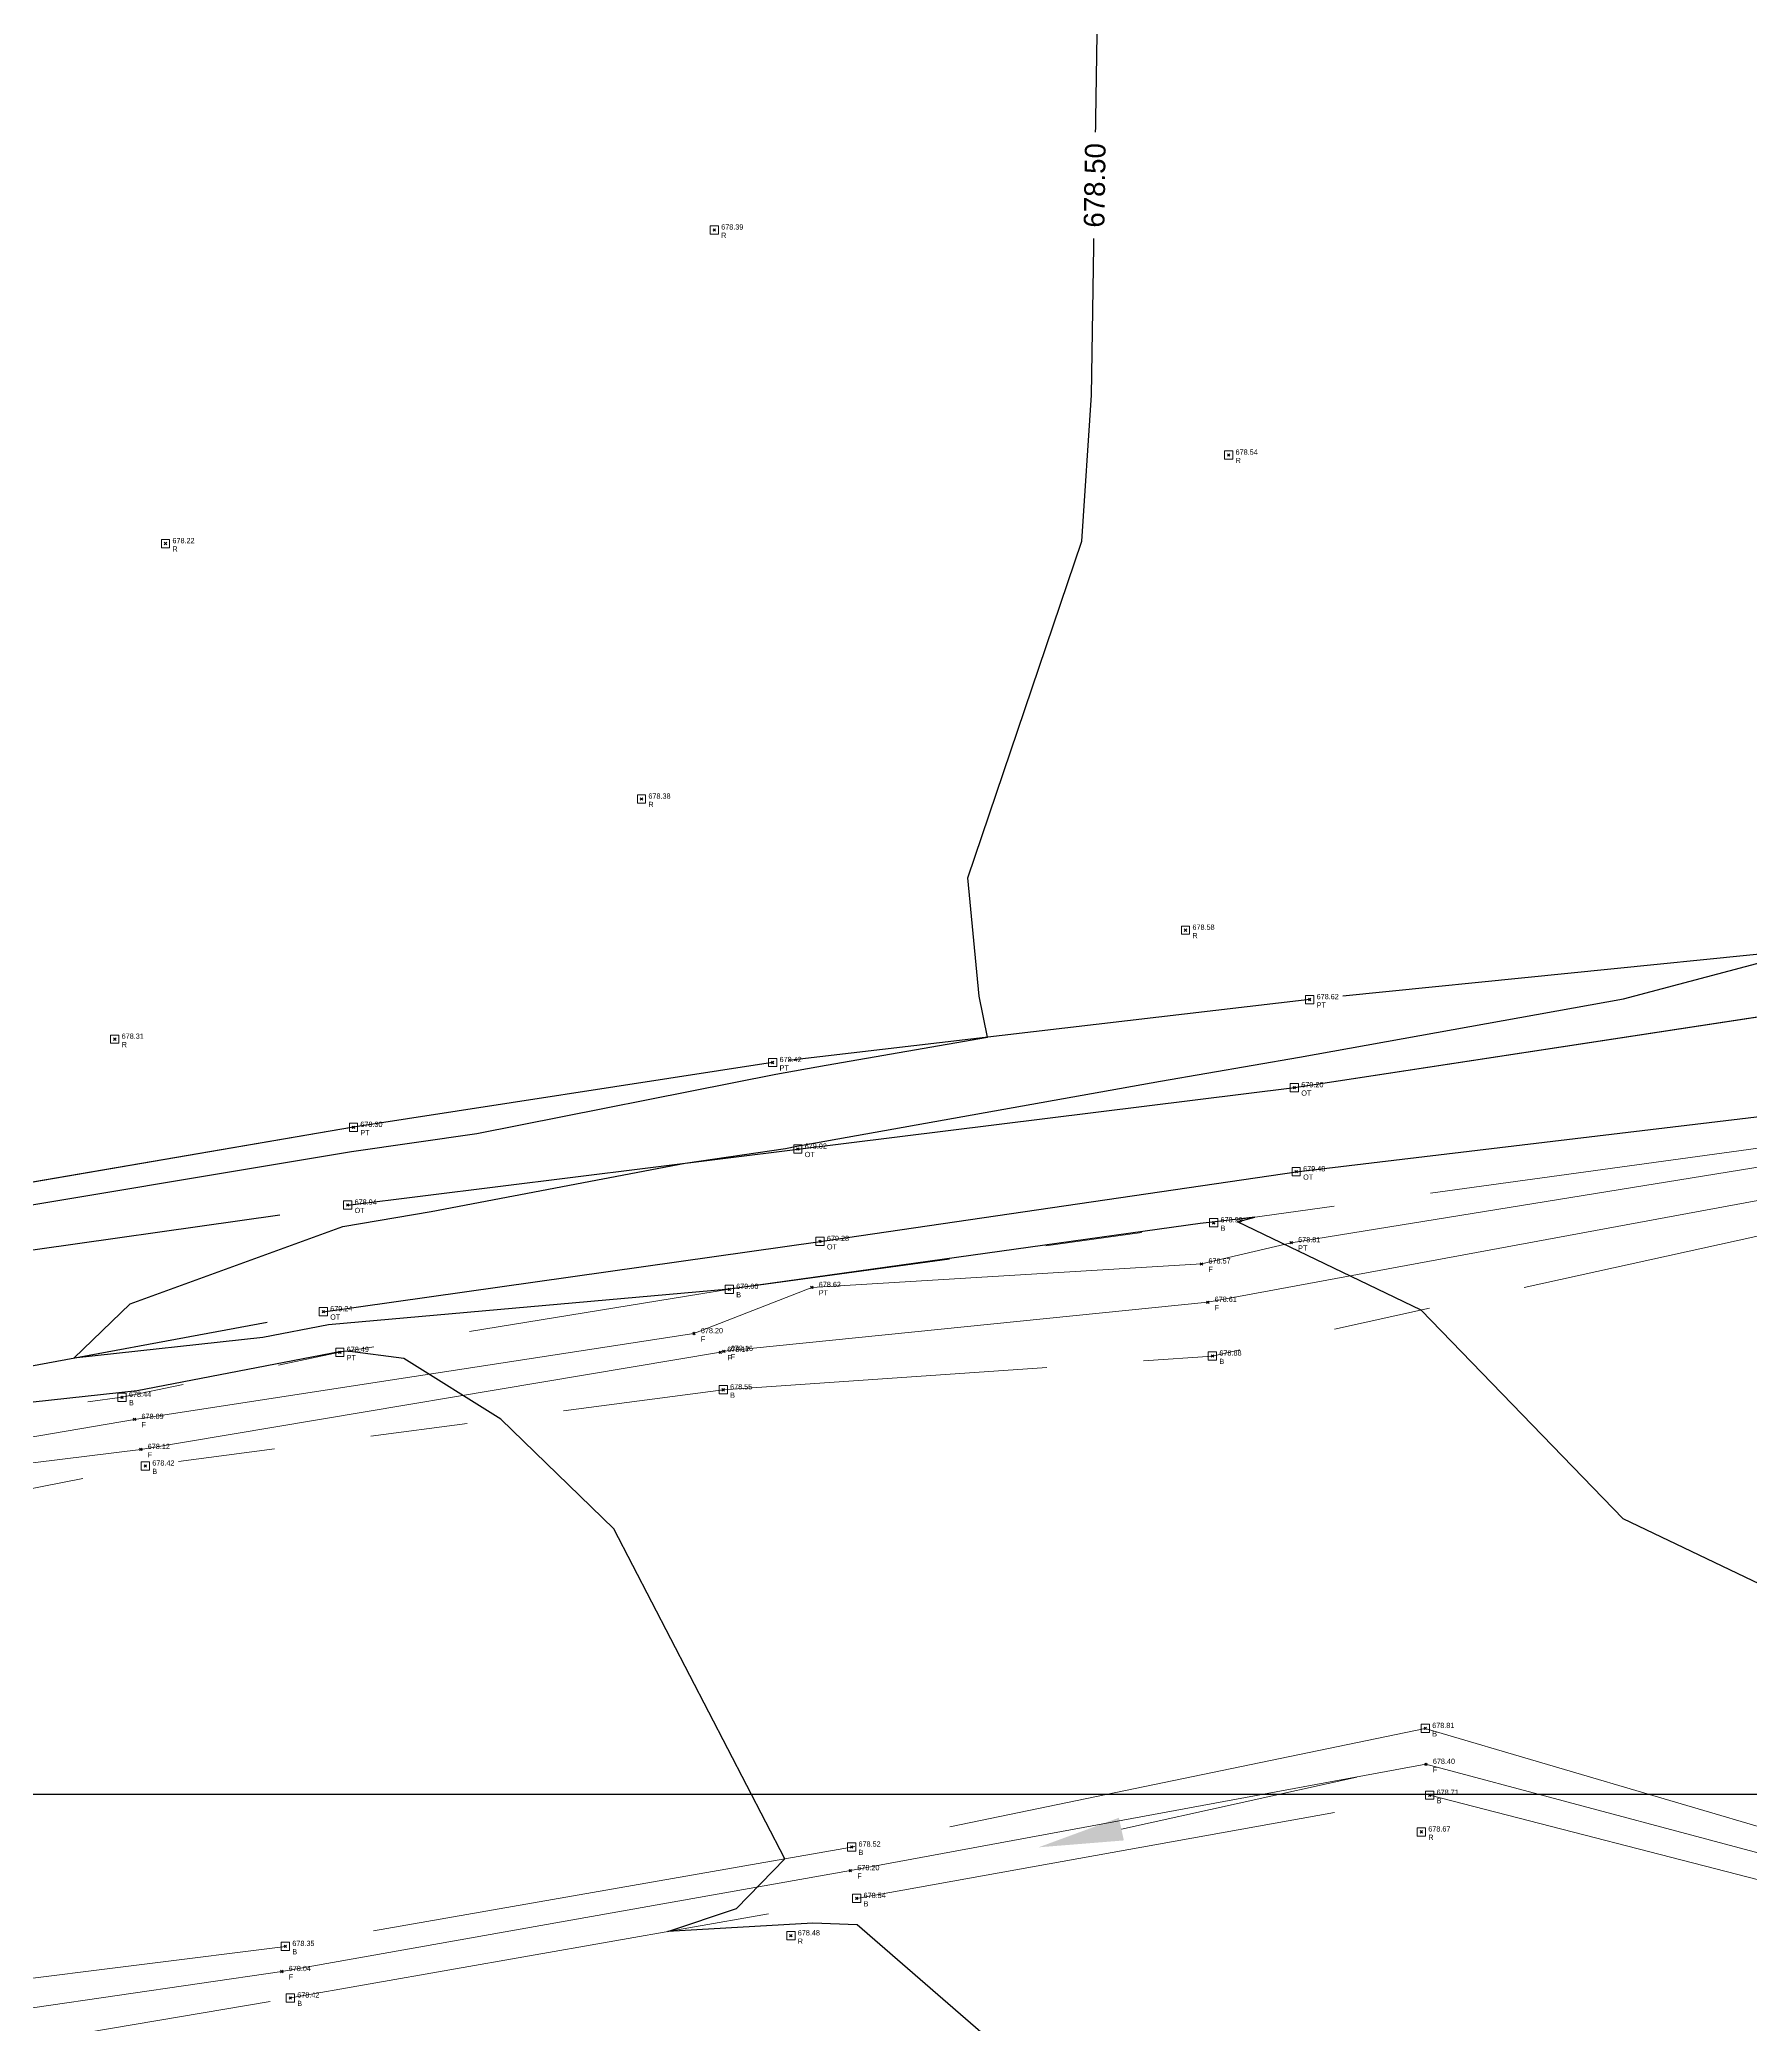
# Model space of a CAD drawing. Extents: x 350769 to 354978, y 6304672 to 6307963.
# Drawn here: x 352504.78 to 352546.18, y 6305594.43 to 6305642.46 of the extents above; entities that cross this region are included whole.
import ezdxf

# ---------------------------------------------------------------- set-up
doc = ezdxf.new("R2010")
doc.units = 0
doc.header["$PDMODE"] = 35
doc.header["$PDSIZE"] = 0.03
for name, pattern in [('4.0 - LO RECABARREN - DESNIVEL NUEVO$0$HIDDEN', [0.375, 0.25, -0.125]), ('CONTINUOS', [0]), ('DASHED', [19.05, 12.7, -6.35]), ('PHANTOM', [23.5, 11.75, -2.35, 2.35, -2.35, 2.35, -2.35])]:
    doc.linetypes.add(name, pattern=pattern)
doc.layers.get('0').update_dxf_attribs({"linetype": 'CONTINUOUS'})
doc.layers.get('Defpoints').update_dxf_attribs({"linetype": 'CONTINUOUS'})
for name, color, linetype in [('02_Geo ext_Acotamiento', 7, 'CONTINUOUS'), ('1-CANAL', 150, 'PHANTOM'), ('1-coordenadas', 8, 'CONTINUOUS'), ('3-CANAL_FDO', 4, 'CONTINUOUS'), ('3-TALUD', 252, 'DASHED'), ('C-TINN', 5, 'CONTINUOUS'), ('C-TOPO-MINR', 8, 'CONTINUOUS'), ('V-NODE DIC 2005', 4, 'CONTINUOUS'), ('V-NODE-TEXT DIC 2005', 2, 'CONTINUOUS')]:
    doc.layers.add(name, color=color, linetype=linetype)
doc.layers.add('0_ASD_TOPOGRAFIA_ELEMENTOS', color=9, linetype='CONTINUOS', lineweight=5, true_color=0xbdbdbd)
doc.styles.add('ROMANS', font='romans.shx', dxfattribs={"width": 0.65})
doc.dimstyles.new('Principal', dxfattribs={"dimscale": 0, "dimtxt": 2, "dimasz": 2, "dimexe": 1, "dimexo": 1, "dimtad": 1, "dimrnd": 0.05, "dimzin": 1, "dimtxsty": 'ROMANS', "dimcen": 2.5, "dimclrt": 2, "dimaunit": 2, "dimadec": 0, "dimazin": 0, "dimtfac": 1, "dimtmove": 0, "dimatfit": 3, "dimfxl": 1, "dimfxlon": 1, "dimarcsym": 0})

# ---------------------------------------------------------------- blocks, each defined once
blk = doc.blocks.new('COORDENADAS')
at = {"layer": '1-coordenadas'}
blk.add_line((20, -600.625), (1420, -600.625), dxfattribs=at)
blk = doc.blocks.new('*D1236')
at = {"layer": '02_Geo ext_Acotamiento', "color": 0, "lineweight": -2, "transparency": 16777216}
blk.add_line((352474.045, 6305972.496), (352473.119, 6305978.179), dxfattribs=at)
at = {"layer": '02_Geo ext_Acotamiento', "color": 0, "transparency": 16777216}
blk.add_solid([(352473.283, 6305978.206), (352472.954, 6305978.153), (352472.958, 6305979.166)], dxfattribs=at)
at = {"layer": 'Defpoints', "color": 0, "transparency": 16777216}
for p in [(352472.958, 6305979.166), (352596.042, 6305224.025)]:
    blk.add_point(p, dxfattribs=at)
at = {"layer": '02_Geo ext_Acotamiento', "color": 2, "transparency": 16777216, "insert": (352474.582, 6305974.845), "char_height": 1, "attachment_point": 5, "rotation": 279.2575, "style": 'ROMANS'}
blk.add_mtext('R765,10', dxfattribs=at)
blk = doc.blocks.new('*U1327')
at = {"color": 0, "linetype": 'ByBlock', "lineweight": -2, "transparency": 16777216}
blk.add_point((0, 0), dxfattribs=at)
blk = doc.blocks.new('*U4324', base_point=(352510.901, 6305594.992))
at = {"layer": 'V-NODE-TEXT DIC 2005', "linetype": 'ByBlock', "char_height": 0.127}
for s, insert, attachment_point in [('678.42', (352511.068, 6305595.063), 4), ('B', (352511.068, 6305594.924), 1)]:
    blk.add_mtext(s, dxfattribs=dict(at, insert=insert, attachment_point=attachment_point))
blk = doc.blocks.new('*U4325', base_point=(352510.901, 6305594.992))
at = {"layer": 'V-NODE-TEXT DIC 2005', "color": 2, "lineweight": -2}
blk.add_blockref('*U4324', (352510.901, 6305594.992), dxfattribs=at)
blk = doc.blocks.new('*U4258', base_point=(352506.827, 6305609.529))
at = {"layer": 'V-NODE-TEXT DIC 2005', "linetype": 'ByBlock', "char_height": 0.127}
for s, insert, attachment_point in [('678.44', (352506.994, 6305609.6), 4), ('B', (352506.994, 6305609.461), 1)]:
    blk.add_mtext(s, dxfattribs=dict(at, insert=insert, attachment_point=attachment_point))
blk = doc.blocks.new('*U4259', base_point=(352506.827, 6305609.529))
at = {"layer": 'V-NODE-TEXT DIC 2005', "color": 2, "lineweight": -2}
blk.add_blockref('*U4258', (352506.827, 6305609.529), dxfattribs=at)
blk = doc.blocks.new('*U4244', base_point=(352533.221, 6305610.532))
at = {"layer": 'V-NODE-TEXT DIC 2005', "linetype": 'ByBlock', "char_height": 0.127}
for s, insert, attachment_point in [('678.88', (352533.388, 6305610.603), 4), ('B', (352533.388, 6305610.464), 1)]:
    blk.add_mtext(s, dxfattribs=dict(at, insert=insert, attachment_point=attachment_point))
blk = doc.blocks.new('*U4245', base_point=(352533.221, 6305610.532))
at = {"layer": 'V-NODE-TEXT DIC 2005', "color": 2, "lineweight": -2}
blk.add_blockref('*U4244', (352533.221, 6305610.532), dxfattribs=at)
blk = doc.blocks.new('*U4242', base_point=(352507.392, 6305607.869))
at = {"layer": 'V-NODE-TEXT DIC 2005', "linetype": 'ByBlock', "char_height": 0.127}
for s, insert, attachment_point in [('678.42', (352507.559, 6305607.94), 4), ('B', (352507.559, 6305607.801), 1)]:
    blk.add_mtext(s, dxfattribs=dict(at, insert=insert, attachment_point=attachment_point))
blk = doc.blocks.new('*U4243', base_point=(352507.392, 6305607.869))
at = {"layer": 'V-NODE-TEXT DIC 2005', "color": 2, "lineweight": -2}
blk.add_blockref('*U4242', (352507.392, 6305607.869), dxfattribs=at)
blk = doc.blocks.new('*U4236', base_point=(352521.526, 6305612.144))
at = {"layer": 'V-NODE-TEXT DIC 2005', "linetype": 'ByBlock', "char_height": 0.127}
for s, insert, attachment_point in [('679.00', (352521.693, 6305612.215), 4), ('B', (352521.693, 6305612.076), 1)]:
    blk.add_mtext(s, dxfattribs=dict(at, insert=insert, attachment_point=attachment_point))
blk = doc.blocks.new('*U4237', base_point=(352521.526, 6305612.144))
at = {"layer": 'V-NODE-TEXT DIC 2005', "color": 2, "lineweight": -2}
blk.add_blockref('*U4236', (352521.526, 6305612.144), dxfattribs=at)
blk = doc.blocks.new('*U4222', base_point=(352521.378, 6305609.713))
at = {"layer": 'V-NODE-TEXT DIC 2005', "linetype": 'ByBlock', "char_height": 0.127}
for s, insert, attachment_point in [('678.55', (352521.545, 6305609.784), 4), ('B', (352521.545, 6305609.645), 1)]:
    blk.add_mtext(s, dxfattribs=dict(at, insert=insert, attachment_point=attachment_point))
blk = doc.blocks.new('*U4223', base_point=(352521.378, 6305609.713))
at = {"layer": 'V-NODE-TEXT DIC 2005', "color": 2, "lineweight": -2}
blk.add_blockref('*U4222', (352521.378, 6305609.713), dxfattribs=at)
blk = doc.blocks.new('*U4218', base_point=(352533.248, 6305613.757))
at = {"layer": 'V-NODE-TEXT DIC 2005', "linetype": 'ByBlock', "char_height": 0.127}
for s, insert, attachment_point in [('678.99', (352533.415, 6305613.828), 4), ('B', (352533.415, 6305613.689), 1)]:
    blk.add_mtext(s, dxfattribs=dict(at, insert=insert, attachment_point=attachment_point))
blk = doc.blocks.new('*U4219', base_point=(352533.248, 6305613.757))
at = {"layer": 'V-NODE-TEXT DIC 2005', "color": 2, "lineweight": -2}
blk.add_blockref('*U4218', (352533.248, 6305613.757), dxfattribs=at)
blk = doc.blocks.new('*U4214', base_point=(352524.485, 6305598.646))
at = {"layer": 'V-NODE-TEXT DIC 2005', "linetype": 'ByBlock', "char_height": 0.127}
for s, insert, attachment_point in [('678.52', (352524.652, 6305598.717), 4), ('B', (352524.652, 6305598.578), 1)]:
    blk.add_mtext(s, dxfattribs=dict(at, insert=insert, attachment_point=attachment_point))
blk = doc.blocks.new('*U4215', base_point=(352524.485, 6305598.646))
at = {"layer": 'V-NODE-TEXT DIC 2005', "color": 2, "lineweight": -2}
blk.add_blockref('*U4214', (352524.485, 6305598.646), dxfattribs=at)
blk = doc.blocks.new('*U4210', base_point=(352538.372, 6305601.519))
at = {"layer": 'V-NODE-TEXT DIC 2005', "linetype": 'ByBlock', "char_height": 0.127}
for s, insert, attachment_point in [('678.81', (352538.539, 6305601.59), 4), ('B', (352538.539, 6305601.451), 1)]:
    blk.add_mtext(s, dxfattribs=dict(at, insert=insert, attachment_point=attachment_point))
blk = doc.blocks.new('*U4211', base_point=(352538.372, 6305601.519))
at = {"layer": 'V-NODE-TEXT DIC 2005', "color": 2, "lineweight": -2}
blk.add_blockref('*U4210', (352538.372, 6305601.519), dxfattribs=at)
blk = doc.blocks.new('*U4208', base_point=(352538.479, 6305599.9))
at = {"layer": 'V-NODE-TEXT DIC 2005', "linetype": 'ByBlock', "char_height": 0.127}
for s, insert, attachment_point in [('678.71', (352538.646, 6305599.971), 4), ('B', (352538.646, 6305599.832), 1)]:
    blk.add_mtext(s, dxfattribs=dict(at, insert=insert, attachment_point=attachment_point))
blk = doc.blocks.new('*U4209', base_point=(352538.479, 6305599.9))
at = {"layer": 'V-NODE-TEXT DIC 2005', "color": 2, "lineweight": -2}
blk.add_blockref('*U4208', (352538.479, 6305599.9), dxfattribs=at)
blk = doc.blocks.new('*U4202', base_point=(352524.609, 6305597.403))
at = {"layer": 'V-NODE-TEXT DIC 2005', "linetype": 'ByBlock', "char_height": 0.127}
for s, insert, attachment_point in [('678.54', (352524.776, 6305597.474), 4), ('B', (352524.776, 6305597.335), 1)]:
    blk.add_mtext(s, dxfattribs=dict(at, insert=insert, attachment_point=attachment_point))
blk = doc.blocks.new('*U4203', base_point=(352524.609, 6305597.403))
at = {"layer": 'V-NODE-TEXT DIC 2005', "color": 2, "lineweight": -2}
blk.add_blockref('*U4202', (352524.609, 6305597.403), dxfattribs=at)
blk = doc.blocks.new('*U4200', base_point=(352510.782, 6305596.241))
at = {"layer": 'V-NODE-TEXT DIC 2005', "linetype": 'ByBlock', "char_height": 0.127}
for s, insert, attachment_point in [('678.35', (352510.949, 6305596.312), 4), ('B', (352510.949, 6305596.173), 1)]:
    blk.add_mtext(s, dxfattribs=dict(at, insert=insert, attachment_point=attachment_point))
blk = doc.blocks.new('*U4201', base_point=(352510.782, 6305596.241))
at = {"layer": 'V-NODE-TEXT DIC 2005', "color": 2, "lineweight": -2}
blk.add_blockref('*U4200', (352510.782, 6305596.241), dxfattribs=at)
blk = doc.blocks.new('*U3800', base_point=(352507.129, 6305608.996))
at = {"layer": 'V-NODE-TEXT DIC 2005', "linetype": 'ByBlock', "char_height": 0.127}
for s, insert, attachment_point in [('678.09', (352507.296, 6305609.067), 4), ('F', (352507.296, 6305608.928), 1)]:
    blk.add_mtext(s, dxfattribs=dict(at, insert=insert, attachment_point=attachment_point))
blk = doc.blocks.new('*U3801', base_point=(352507.129, 6305608.996))
at = {"layer": 'V-NODE-TEXT DIC 2005', "color": 2, "lineweight": -2}
blk.add_blockref('*U3800', (352507.129, 6305608.996), dxfattribs=at)
blk = doc.blocks.new('*U3764', base_point=(352507.281, 6305608.269))
at = {"layer": 'V-NODE-TEXT DIC 2005', "linetype": 'ByBlock', "char_height": 0.127}
for s, insert, attachment_point in [('678.12', (352507.448, 6305608.34), 4), ('F', (352507.448, 6305608.201), 1)]:
    blk.add_mtext(s, dxfattribs=dict(at, insert=insert, attachment_point=attachment_point))
blk = doc.blocks.new('*U3765', base_point=(352507.281, 6305608.269))
at = {"layer": 'V-NODE-TEXT DIC 2005', "color": 2, "lineweight": -2}
blk.add_blockref('*U3764', (352507.281, 6305608.269), dxfattribs=at)
blk = doc.blocks.new('*U3756', base_point=(352510.695, 6305595.633))
at = {"layer": 'V-NODE-TEXT DIC 2005', "linetype": 'ByBlock', "char_height": 0.127}
for s, insert, attachment_point in [('678.04', (352510.862, 6305595.704), 4), ('F', (352510.862, 6305595.565), 1)]:
    blk.add_mtext(s, dxfattribs=dict(at, insert=insert, attachment_point=attachment_point))
blk = doc.blocks.new('*U3757', base_point=(352510.695, 6305595.633))
at = {"layer": 'V-NODE-TEXT DIC 2005', "color": 2, "lineweight": -2}
blk.add_blockref('*U3756', (352510.695, 6305595.633), dxfattribs=at)
blk = doc.blocks.new('*U3738', base_point=(352520.67, 6305611.073))
at = {"layer": 'V-NODE-TEXT DIC 2005', "linetype": 'ByBlock', "char_height": 0.127}
for s, insert, attachment_point in [('678.20', (352520.837, 6305611.144), 4), ('F', (352520.837, 6305611.005), 1)]:
    blk.add_mtext(s, dxfattribs=dict(at, insert=insert, attachment_point=attachment_point))
blk = doc.blocks.new('*U3739', base_point=(352520.67, 6305611.073))
at = {"layer": 'V-NODE-TEXT DIC 2005', "color": 2, "lineweight": -2}
blk.add_blockref('*U3738', (352520.67, 6305611.073), dxfattribs=at)
blk = doc.blocks.new('*U3682', base_point=(352524.458, 6305598.075))
at = {"layer": 'V-NODE-TEXT DIC 2005', "linetype": 'ByBlock', "char_height": 0.127}
for s, insert, attachment_point in [('678.20', (352524.625, 6305598.146), 4), ('F', (352524.625, 6305598.007), 1)]:
    blk.add_mtext(s, dxfattribs=dict(at, insert=insert, attachment_point=attachment_point))
blk = doc.blocks.new('*U3683', base_point=(352524.458, 6305598.075))
at = {"layer": 'V-NODE-TEXT DIC 2005', "color": 2, "lineweight": -2}
blk.add_blockref('*U3682', (352524.458, 6305598.075), dxfattribs=at)
blk = doc.blocks.new('*U3638', base_point=(352521.31, 6305610.619))
at = {"layer": 'V-NODE-TEXT DIC 2005', "linetype": 'ByBlock', "char_height": 0.127}
for s, insert, attachment_point in [('678.17', (352521.477, 6305610.69), 4), ('F', (352521.477, 6305610.551), 1)]:
    blk.add_mtext(s, dxfattribs=dict(at, insert=insert, attachment_point=attachment_point))
blk = doc.blocks.new('*U3639', base_point=(352521.31, 6305610.619))
at = {"layer": 'V-NODE-TEXT DIC 2005', "color": 2, "lineweight": -2}
blk.add_blockref('*U3638', (352521.31, 6305610.619), dxfattribs=at)
blk = doc.blocks.new('*U3636', base_point=(352532.956, 6305612.759))
at = {"layer": 'V-NODE-TEXT DIC 2005', "linetype": 'ByBlock', "char_height": 0.127}
for s, insert, attachment_point in [('678.57', (352533.123, 6305612.83), 4), ('F', (352533.123, 6305612.691), 1)]:
    blk.add_mtext(s, dxfattribs=dict(at, insert=insert, attachment_point=attachment_point))
blk = doc.blocks.new('*U3637', base_point=(352532.956, 6305612.759))
at = {"layer": 'V-NODE-TEXT DIC 2005', "color": 2, "lineweight": -2}
blk.add_blockref('*U3636', (352532.956, 6305612.759), dxfattribs=at)
blk = doc.blocks.new('*U3634', base_point=(352521.393, 6305610.644))
at = {"layer": 'V-NODE-TEXT DIC 2005', "linetype": 'ByBlock', "char_height": 0.127}
for s, insert, attachment_point in [('678.16', (352521.56, 6305610.715), 4), ('F', (352521.56, 6305610.576), 1)]:
    blk.add_mtext(s, dxfattribs=dict(at, insert=insert, attachment_point=attachment_point))
blk = doc.blocks.new('*U3635', base_point=(352521.393, 6305610.644))
at = {"layer": 'V-NODE-TEXT DIC 2005', "color": 2, "lineweight": -2}
blk.add_blockref('*U3634', (352521.393, 6305610.644), dxfattribs=at)
blk = doc.blocks.new('*U3630', base_point=(352538.388, 6305600.65))
at = {"layer": 'V-NODE-TEXT DIC 2005', "linetype": 'ByBlock', "char_height": 0.127}
for s, insert, attachment_point in [('678.40', (352538.555, 6305600.721), 4), ('F', (352538.555, 6305600.582), 1)]:
    blk.add_mtext(s, dxfattribs=dict(at, insert=insert, attachment_point=attachment_point))
blk = doc.blocks.new('*U3631', base_point=(352538.388, 6305600.65))
at = {"layer": 'V-NODE-TEXT DIC 2005', "color": 2, "lineweight": -2}
blk.add_blockref('*U3630', (352538.388, 6305600.65), dxfattribs=at)
blk = doc.blocks.new('*U3622', base_point=(352533.107, 6305611.832))
at = {"layer": 'V-NODE-TEXT DIC 2005', "linetype": 'ByBlock', "char_height": 0.127}
for s, insert, attachment_point in [('678.61', (352533.274, 6305611.903), 4), ('F', (352533.274, 6305611.764), 1)]:
    blk.add_mtext(s, dxfattribs=dict(at, insert=insert, attachment_point=attachment_point))
blk = doc.blocks.new('*U3623', base_point=(352533.107, 6305611.832))
at = {"layer": 'V-NODE-TEXT DIC 2005', "color": 2, "lineweight": -2}
blk.add_blockref('*U3622', (352533.107, 6305611.832), dxfattribs=at)
blk = doc.blocks.new('*U3308', base_point=(352512.288, 6305614.183))
at = {"layer": 'V-NODE-TEXT DIC 2005', "linetype": 'ByBlock', "char_height": 0.127}
for s, insert, attachment_point in [('678.94', (352512.455, 6305614.254), 4), ('OT', (352512.455, 6305614.115), 1)]:
    blk.add_mtext(s, dxfattribs=dict(at, insert=insert, attachment_point=attachment_point))
blk = doc.blocks.new('*U3309', base_point=(352512.288, 6305614.183))
at = {"layer": 'V-NODE-TEXT DIC 2005', "color": 2, "lineweight": -2}
blk.add_blockref('*U3308', (352512.288, 6305614.183), dxfattribs=at)
blk = doc.blocks.new('*U3302', base_point=(352511.698, 6305611.603))
at = {"layer": 'V-NODE-TEXT DIC 2005', "linetype": 'ByBlock', "char_height": 0.127}
for s, insert, attachment_point in [('679.24', (352511.865, 6305611.674), 4), ('OT', (352511.865, 6305611.535), 1)]:
    blk.add_mtext(s, dxfattribs=dict(at, insert=insert, attachment_point=attachment_point))
blk = doc.blocks.new('*U3303', base_point=(352511.698, 6305611.603))
at = {"layer": 'V-NODE-TEXT DIC 2005', "color": 2, "lineweight": -2}
blk.add_blockref('*U3302', (352511.698, 6305611.603), dxfattribs=at)
blk = doc.blocks.new('*U3296', base_point=(352535.247, 6305614.992))
at = {"layer": 'V-NODE-TEXT DIC 2005', "linetype": 'ByBlock', "char_height": 0.127}
for s, insert, attachment_point in [('679.48', (352535.414, 6305615.063), 4), ('OT', (352535.414, 6305614.924), 1)]:
    blk.add_mtext(s, dxfattribs=dict(at, insert=insert, attachment_point=attachment_point))
blk = doc.blocks.new('*U3297', base_point=(352535.247, 6305614.992))
at = {"layer": 'V-NODE-TEXT DIC 2005', "color": 2, "lineweight": -2}
blk.add_blockref('*U3296', (352535.247, 6305614.992), dxfattribs=at)
blk = doc.blocks.new('*U3294', base_point=(352523.183, 6305615.539))
at = {"layer": 'V-NODE-TEXT DIC 2005', "linetype": 'ByBlock', "char_height": 0.127}
for s, insert, attachment_point in [('679.02', (352523.35, 6305615.61), 4), ('OT', (352523.35, 6305615.471), 1)]:
    blk.add_mtext(s, dxfattribs=dict(at, insert=insert, attachment_point=attachment_point))
blk = doc.blocks.new('*U3295', base_point=(352523.183, 6305615.539))
at = {"layer": 'V-NODE-TEXT DIC 2005', "color": 2, "lineweight": -2}
blk.add_blockref('*U3294', (352523.183, 6305615.539), dxfattribs=at)
blk = doc.blocks.new('*U3290', base_point=(352535.203, 6305617.026))
at = {"layer": 'V-NODE-TEXT DIC 2005', "linetype": 'ByBlock', "char_height": 0.127}
for s, insert, attachment_point in [('679.20', (352535.37, 6305617.097), 4), ('OT', (352535.37, 6305616.958), 1)]:
    blk.add_mtext(s, dxfattribs=dict(at, insert=insert, attachment_point=attachment_point))
blk = doc.blocks.new('*U3291', base_point=(352535.203, 6305617.026))
at = {"layer": 'V-NODE-TEXT DIC 2005', "color": 2, "lineweight": -2}
blk.add_blockref('*U3290', (352535.203, 6305617.026), dxfattribs=at)
blk = doc.blocks.new('*U3278', base_point=(352523.721, 6305613.304))
at = {"layer": 'V-NODE-TEXT DIC 2005', "linetype": 'ByBlock', "char_height": 0.127}
for s, insert, attachment_point in [('679.28', (352523.888, 6305613.375), 4), ('OT', (352523.888, 6305613.236), 1)]:
    blk.add_mtext(s, dxfattribs=dict(at, insert=insert, attachment_point=attachment_point))
blk = doc.blocks.new('*U3279', base_point=(352523.721, 6305613.304))
at = {"layer": 'V-NODE-TEXT DIC 2005', "color": 2, "lineweight": -2}
blk.add_blockref('*U3278', (352523.721, 6305613.304), dxfattribs=at)
blk = doc.blocks.new('*U3200', base_point=(352535.574, 6305619.158))
at = {"layer": 'V-NODE-TEXT DIC 2005', "linetype": 'ByBlock', "char_height": 0.127}
for s, insert, attachment_point in [('678.62', (352535.741, 6305619.229), 4), ('PT', (352535.741, 6305619.09), 1)]:
    blk.add_mtext(s, dxfattribs=dict(at, insert=insert, attachment_point=attachment_point))
blk = doc.blocks.new('*U3201', base_point=(352535.574, 6305619.158))
at = {"layer": 'V-NODE-TEXT DIC 2005', "color": 2, "lineweight": -2}
blk.add_blockref('*U3200', (352535.574, 6305619.158), dxfattribs=at)
blk = doc.blocks.new('*U3190', base_point=(352535.127, 6305613.275))
at = {"layer": 'V-NODE-TEXT DIC 2005', "linetype": 'ByBlock', "char_height": 0.127}
for s, insert, attachment_point in [('678.81', (352535.294, 6305613.346), 4), ('PT', (352535.294, 6305613.207), 1)]:
    blk.add_mtext(s, dxfattribs=dict(at, insert=insert, attachment_point=attachment_point))
blk = doc.blocks.new('*U3191', base_point=(352535.127, 6305613.275))
at = {"layer": 'V-NODE-TEXT DIC 2005', "color": 2, "lineweight": -2}
blk.add_blockref('*U3190', (352535.127, 6305613.275), dxfattribs=at)
blk = doc.blocks.new('*U3184', base_point=(352512.427, 6305616.065))
at = {"layer": 'V-NODE-TEXT DIC 2005', "linetype": 'ByBlock', "char_height": 0.127}
for s, insert, attachment_point in [('678.30', (352512.594, 6305616.136), 4), ('PT', (352512.594, 6305615.997), 1)]:
    blk.add_mtext(s, dxfattribs=dict(at, insert=insert, attachment_point=attachment_point))
blk = doc.blocks.new('*U3185', base_point=(352512.427, 6305616.065))
at = {"layer": 'V-NODE-TEXT DIC 2005', "color": 2, "lineweight": -2}
blk.add_blockref('*U3184', (352512.427, 6305616.065), dxfattribs=at)
blk = doc.blocks.new('*U3172', base_point=(352512.098, 6305610.618))
at = {"layer": 'V-NODE-TEXT DIC 2005', "linetype": 'ByBlock', "char_height": 0.127}
for s, insert, attachment_point in [('678.49', (352512.265, 6305610.689), 4), ('PT', (352512.265, 6305610.55), 1)]:
    blk.add_mtext(s, dxfattribs=dict(at, insert=insert, attachment_point=attachment_point))
blk = doc.blocks.new('*U3173', base_point=(352512.098, 6305610.618))
at = {"layer": 'V-NODE-TEXT DIC 2005', "color": 2, "lineweight": -2}
blk.add_blockref('*U3172', (352512.098, 6305610.618), dxfattribs=at)
blk = doc.blocks.new('*U3160', base_point=(352522.574, 6305617.635))
at = {"layer": 'V-NODE-TEXT DIC 2005', "linetype": 'ByBlock', "char_height": 0.127}
for s, insert, attachment_point in [('678.42', (352522.741, 6305617.706), 4), ('PT', (352522.741, 6305617.567), 1)]:
    blk.add_mtext(s, dxfattribs=dict(at, insert=insert, attachment_point=attachment_point))
blk = doc.blocks.new('*U3161', base_point=(352522.574, 6305617.635))
at = {"layer": 'V-NODE-TEXT DIC 2005', "color": 2, "lineweight": -2}
blk.add_blockref('*U3160', (352522.574, 6305617.635), dxfattribs=at)
blk = doc.blocks.new('*U3158', base_point=(352523.524, 6305612.19))
at = {"layer": 'V-NODE-TEXT DIC 2005', "linetype": 'ByBlock', "char_height": 0.127}
for s, insert, attachment_point in [('678.62', (352523.691, 6305612.261), 4), ('PT', (352523.691, 6305612.122), 1)]:
    blk.add_mtext(s, dxfattribs=dict(at, insert=insert, attachment_point=attachment_point))
blk = doc.blocks.new('*U3159', base_point=(352523.524, 6305612.19))
at = {"layer": 'V-NODE-TEXT DIC 2005', "color": 2, "lineweight": -2}
blk.add_blockref('*U3158', (352523.524, 6305612.19), dxfattribs=at)
blk = doc.blocks.new('*U3028', base_point=(352507.878, 6305630.193))
at = {"layer": 'V-NODE-TEXT DIC 2005', "linetype": 'ByBlock', "char_height": 0.127}
for s, insert, attachment_point in [('678.22', (352508.045, 6305630.264), 4), ('R', (352508.045, 6305630.125), 1)]:
    blk.add_mtext(s, dxfattribs=dict(at, insert=insert, attachment_point=attachment_point))
blk = doc.blocks.new('*U3029', base_point=(352507.878, 6305630.193))
at = {"layer": 'V-NODE-TEXT DIC 2005', "color": 2, "lineweight": -2}
blk.add_blockref('*U3028', (352507.878, 6305630.193), dxfattribs=at)
blk = doc.blocks.new('*U3014', base_point=(352519.399, 6305624.011))
at = {"layer": 'V-NODE-TEXT DIC 2005', "linetype": 'ByBlock', "char_height": 0.127}
for s, insert, attachment_point in [('678.38', (352519.566, 6305624.082), 4), ('R', (352519.566, 6305623.943), 1)]:
    blk.add_mtext(s, dxfattribs=dict(at, insert=insert, attachment_point=attachment_point))
blk = doc.blocks.new('*U3015', base_point=(352519.399, 6305624.011))
at = {"layer": 'V-NODE-TEXT DIC 2005', "color": 2, "lineweight": -2}
blk.add_blockref('*U3014', (352519.399, 6305624.011), dxfattribs=at)
blk = doc.blocks.new('*U2998', base_point=(352506.649, 6305618.198))
at = {"layer": 'V-NODE-TEXT DIC 2005', "linetype": 'ByBlock', "char_height": 0.127}
for s, insert, attachment_point in [('678.31', (352506.816, 6305618.269), 4), ('R', (352506.816, 6305618.13), 1)]:
    blk.add_mtext(s, dxfattribs=dict(at, insert=insert, attachment_point=attachment_point))
blk = doc.blocks.new('*U2999', base_point=(352506.649, 6305618.198))
at = {"layer": 'V-NODE-TEXT DIC 2005', "color": 2, "lineweight": -2}
blk.add_blockref('*U2998', (352506.649, 6305618.198), dxfattribs=at)
blk = doc.blocks.new('*U2996', base_point=(352532.568, 6305620.838))
at = {"layer": 'V-NODE-TEXT DIC 2005', "linetype": 'ByBlock', "char_height": 0.127}
for s, insert, attachment_point in [('678.58', (352532.735, 6305620.909), 4), ('R', (352532.735, 6305620.77), 1)]:
    blk.add_mtext(s, dxfattribs=dict(at, insert=insert, attachment_point=attachment_point))
blk = doc.blocks.new('*U2997', base_point=(352532.568, 6305620.838))
at = {"layer": 'V-NODE-TEXT DIC 2005', "color": 2, "lineweight": -2}
blk.add_blockref('*U2996', (352532.568, 6305620.838), dxfattribs=at)
blk = doc.blocks.new('*U2974', base_point=(352521.16, 6305637.785))
at = {"layer": 'V-NODE-TEXT DIC 2005', "linetype": 'ByBlock', "char_height": 0.127}
for s, insert, attachment_point in [('678.39', (352521.327, 6305637.856), 4), ('R', (352521.327, 6305637.717), 1)]:
    blk.add_mtext(s, dxfattribs=dict(at, insert=insert, attachment_point=attachment_point))
blk = doc.blocks.new('*U2975', base_point=(352521.16, 6305637.785))
at = {"layer": 'V-NODE-TEXT DIC 2005', "color": 2, "lineweight": -2}
blk.add_blockref('*U2974', (352521.16, 6305637.785), dxfattribs=at)
blk = doc.blocks.new('*U2960', base_point=(352533.611, 6305632.337))
at = {"layer": 'V-NODE-TEXT DIC 2005', "linetype": 'ByBlock', "char_height": 0.127}
for s, insert, attachment_point in [('678.54', (352533.778, 6305632.408), 4), ('R', (352533.778, 6305632.269), 1)]:
    blk.add_mtext(s, dxfattribs=dict(at, insert=insert, attachment_point=attachment_point))
blk = doc.blocks.new('*U2961', base_point=(352533.611, 6305632.337))
at = {"layer": 'V-NODE-TEXT DIC 2005', "color": 2, "lineweight": -2}
blk.add_blockref('*U2960', (352533.611, 6305632.337), dxfattribs=at)
blk = doc.blocks.new('*U2460', base_point=(352538.278, 6305599.013))
at = {"layer": 'V-NODE-TEXT DIC 2005', "linetype": 'ByBlock', "char_height": 0.127}
for s, insert, attachment_point in [('678.67', (352538.445, 6305599.084), 4), ('R', (352538.445, 6305598.945), 1)]:
    blk.add_mtext(s, dxfattribs=dict(at, insert=insert, attachment_point=attachment_point))
blk = doc.blocks.new('*U2461', base_point=(352538.278, 6305599.013))
at = {"layer": 'V-NODE-TEXT DIC 2005', "color": 2, "lineweight": -2}
blk.add_blockref('*U2460', (352538.278, 6305599.013), dxfattribs=at)
blk = doc.blocks.new('*U2452', base_point=(352523.017, 6305596.498))
at = {"layer": 'V-NODE-TEXT DIC 2005', "linetype": 'ByBlock', "char_height": 0.127}
for s, insert, attachment_point in [('678.48', (352523.184, 6305596.569), 4), ('R', (352523.184, 6305596.43), 1)]:
    blk.add_mtext(s, dxfattribs=dict(at, insert=insert, attachment_point=attachment_point))
blk = doc.blocks.new('*U2453', base_point=(352523.017, 6305596.498))
at = {"layer": 'V-NODE-TEXT DIC 2005', "color": 2, "lineweight": -2}
blk.add_blockref('*U2452', (352523.017, 6305596.498), dxfattribs=at)
blk = doc.blocks.new('TOPOGRAFIA')
at = {"layer": '1-CANAL', "lineweight": 0, "true_color": 0xbdbdbd}
blk.add_hatch(color=9, dxfattribs=at).paths.add_polyline_path([(390530.899, 6302599.427), (390528.953, 6302598.711), (390531.02, 6302598.878)])
at = {"layer": '1-CANAL', "color": 9, "lineweight": 0, "true_color": 0xbdbdbd}
for p, q in [((390538.315, 6302601.591), (390524.429, 6302598.719)), ((390548.864, 6302598.481), (390538.315, 6302601.591)), ((390524.552, 6302597.475), (390538.422, 6302599.973)), ((390538.422, 6302599.973), (390548.58, 6302597.357)), ((390524.429, 6302598.719), (390510.725, 6302596.315)), ((390510.844, 6302595.066), (390524.552, 6302597.475)), ((390510.725, 6302596.315), (390498.565, 6302594.786)), ((390498.771, 6302593.022), (390510.844, 6302595.066))]:
    blk.add_line(p, q, dxfattribs=at)
at = {"layer": '1-CANAL', "color": 9, "lineweight": 0, "true_color": 0xbdbdbd, "flags": 128}
blk.add_lwpolyline([(390550.083, 6302616.142), (390533.193, 6302613.828), (390521.471, 6302612.217), (390512.042, 6302610.692), (390506.77, 6302609.603), (390494.163, 6302607.999), (390483.925, 6302606.234), (390483.433, 6302606.302), (390472.396, 6302604.573), (390467.265, 6302603.933), (390452.684, 6302601.991), (390454.065, 6302600.544), (390467.591, 6302602.265), (390483.812, 6302603.628), (390494.418, 6302605.373), (390507.336, 6302607.943), (390521.322, 6302609.786), (390533.164, 6302610.603), (390550.42, 6302614.403), (390563.755, 6302615.93), (390564.223, 6302618.558)], close=True, dxfattribs=at)
blk.add_lwpolyline([(390536.659, 6302600.407), (390530.959, 6302599.153)], dxfattribs=at)
at = {"layer": '1-coordenadas', "color": 9, "linetype": '4.0 - LO RECABARREN - DESNIVEL NUEVO$0$HIDDEN', "lineweight": 0, "ltscale": 50, "true_color": 0xbdbdbd}
blk.add_line((390200, 6302600), (390900, 6302600), dxfattribs=at)
at = {"layer": '3-CANAL_FDO', "color": 9, "lineweight": 0, "true_color": 0xbdbdbd}
blk.add_lwpolyline([(390453.806, 6302601.571), (390460.96, 6302602.598), (390466.301, 6302603.434), (390483.706, 6302605.898), (390494.897, 6302607.212), (390497.469, 6302607.43), (390507.073, 6302609.07), (390520.613, 6302611.147), (390523.469, 6302612.263), (390532.9, 6302612.832), (390535.071, 6302613.346), (390549.756, 6302615.722), (390563.373, 6302617.743), (390563.627, 6302617.807), (390562.947, 6302616.222), (390550.204, 6302615.08), (390533.051, 6302611.904), (390521.337, 6302610.717), (390521.253, 6302610.693), (390507.224, 6302608.343), (390494.868, 6302606.813), (390483.719, 6302605.095), (390466.12, 6302602.952), (390454.075, 6302600.977)], close=True, dxfattribs=at)
blk.add_lwpolyline([(390458.942, 6302583.051), (390462.552, 6302588.4), (390472.674, 6302590.078), (390485.774, 6302592.182), (390498.672, 6302593.961), (390510.638, 6302595.706), (390524.4, 6302598.148), (390538.331, 6302600.721), (390548.665, 6302597.963), (390554.057, 6302595.305), (390557.944, 6302595.294), (390557.744, 6302584.954), (390559.17, 6302572.158), (390560.127, 6302558.175), (390557.841, 6302548.583), (390552.248, 6302546.569), (390542.868, 6302543.886), (390529.055, 6302534.006)], dxfattribs=at)
at = {"layer": '3-TALUD', "color": 9, "lineweight": 0, "true_color": 0xbdbdbd}
for points in [[(390565.587, 6302623.237), (390548.958, 6302620.59), (390535.519, 6302619.23), (390522.518, 6302617.707), (390512.372, 6302616.138), (390498.379, 6302613.749), (390483.25, 6302611.405), (390472.315, 6302610.518), (390458.593, 6302606.887), (390446.177, 6302605.416)], [(390446.177, 6302605.416), (390458.654, 6302605.443), (390472.64, 6302608.122), (390483.06, 6302610.067), (390498.017, 6302612.233), (390512.233, 6302614.257), (390523.128, 6302615.612), (390535.147, 6302617.099), (390549.311, 6302619.266), (390563.654, 6302620.48)], [(390447.414, 6302600.998), (390452.684, 6302601.991), (390460.703, 6302603.799), (390470.951, 6302605.791), (390483.875, 6302607.648), (390497.8, 6302609.102), (390511.642, 6302611.676), (390523.665, 6302613.377), (390535.19, 6302615.064), (390549.587, 6302616.777)]]:
    blk.add_lwpolyline(points, dxfattribs=at)
at = {"layer": 'C-TINN', "color": 9, "linetype": 'Continuous', "lineweight": 0, "true_color": 0xbdbdbd}
for points, elevation in [([(390521.006, 6302637.758), (390521.006, 6302637.958), (390521.206, 6302637.958), (390521.206, 6302637.758), (390521.006, 6302637.758)], 678.39), ([(390533.457, 6302632.309), (390533.457, 6302632.509), (390533.657, 6302632.509), (390533.657, 6302632.309), (390533.457, 6302632.309)], 678.54), ([(390507.722, 6302630.167), (390507.722, 6302630.367), (390507.922, 6302630.367), (390507.922, 6302630.167), (390507.722, 6302630.167)], 678.22), ([(390519.244, 6302623.985), (390519.244, 6302624.185), (390519.444, 6302624.185), (390519.444, 6302623.985), (390519.244, 6302623.985)], 678.38), ([(390532.412, 6302620.81), (390532.412, 6302621.01), (390532.612, 6302621.01), (390532.612, 6302620.81), (390532.412, 6302620.81)], 678.58), ([(390535.419, 6302619.13), (390535.419, 6302619.33), (390535.619, 6302619.33), (390535.619, 6302619.13), (390535.419, 6302619.13)], 678.62), ([(390506.494, 6302618.171), (390506.494, 6302618.371), (390506.694, 6302618.371), (390506.694, 6302618.171), (390506.494, 6302618.171)], 678.31), ([(390522.418, 6302617.607), (390522.418, 6302617.807), (390522.618, 6302617.807), (390522.618, 6302617.607), (390522.418, 6302617.607)], 678.42), ([(390535.047, 6302616.999), (390535.047, 6302617.199), (390535.247, 6302617.199), (390535.247, 6302616.999), (390535.047, 6302616.999)], 679.2), ([(390512.272, 6302616.038), (390512.272, 6302616.238), (390512.472, 6302616.238), (390512.472, 6302616.038), (390512.272, 6302616.038)], 678.3), ([(390523.028, 6302615.512), (390523.028, 6302615.712), (390523.228, 6302615.712), (390523.228, 6302615.512), (390523.028, 6302615.512)], 679.02), ([(390535.09, 6302614.964), (390535.09, 6302615.164), (390535.29, 6302615.164), (390535.29, 6302614.964), (390535.09, 6302614.964)], 679.48), ([(390512.133, 6302614.157), (390512.133, 6302614.357), (390512.333, 6302614.357), (390512.333, 6302614.157), (390512.133, 6302614.157)], 678.94), ([(390533.093, 6302613.728), (390533.093, 6302613.928), (390533.293, 6302613.928), (390533.293, 6302613.728), (390533.093, 6302613.728)], 678.99), ([(390523.565, 6302613.277), (390523.565, 6302613.477), (390523.765, 6302613.477), (390523.765, 6302613.277), (390523.565, 6302613.277)], 679.28), ([(390521.371, 6302612.117), (390521.371, 6302612.317), (390521.571, 6302612.317), (390521.571, 6302612.117), (390521.371, 6302612.117)], 679), ([(390511.542, 6302611.576), (390511.542, 6302611.776), (390511.742, 6302611.776), (390511.742, 6302611.576), (390511.542, 6302611.576)], 679.24), ([(390511.942, 6302610.592), (390511.942, 6302610.792), (390512.142, 6302610.792), (390512.142, 6302610.592), (390511.942, 6302610.592)], 678.49), ([(390533.064, 6302610.503), (390533.064, 6302610.703), (390533.264, 6302610.703), (390533.264, 6302610.503), (390533.064, 6302610.503)], 678.88), ([(390506.67, 6302609.503), (390506.67, 6302609.703), (390506.87, 6302609.703), (390506.87, 6302609.503), (390506.67, 6302609.503)], 678.44), ([(390521.222, 6302609.686), (390521.222, 6302609.886), (390521.422, 6302609.886), (390521.422, 6302609.686), (390521.222, 6302609.686)], 678.55), ([(390507.236, 6302607.843), (390507.236, 6302608.043), (390507.436, 6302608.043), (390507.436, 6302607.843), (390507.236, 6302607.843)], 678.42), ([(390538.215, 6302601.491), (390538.215, 6302601.691), (390538.415, 6302601.691), (390538.415, 6302601.491), (390538.215, 6302601.491)], 678.81), ([(390538.322, 6302599.873), (390538.322, 6302600.073), (390538.522, 6302600.073), (390538.522, 6302599.873), (390538.322, 6302599.873)], 678.71), ([(390538.121, 6302598.985), (390538.121, 6302599.185), (390538.321, 6302599.185), (390538.321, 6302598.985), (390538.121, 6302598.985)], 678.67), ([(390524.329, 6302598.619), (390524.329, 6302598.819), (390524.529, 6302598.819), (390524.529, 6302598.619), (390524.329, 6302598.619)], 678.52), ([(390524.452, 6302597.375), (390524.452, 6302597.575), (390524.652, 6302597.575), (390524.652, 6302597.375), (390524.452, 6302597.375)], 678.54), ([(390510.625, 6302596.215), (390510.625, 6302596.415), (390510.825, 6302596.415), (390510.825, 6302596.215), (390510.625, 6302596.215)], 678.35), ([(390522.86, 6302596.472), (390522.86, 6302596.672), (390523.06, 6302596.672), (390523.06, 6302596.472), (390522.86, 6302596.472)], 678.48), ([(390510.744, 6302594.966), (390510.744, 6302595.166), (390510.944, 6302595.166), (390510.944, 6302594.966), (390510.744, 6302594.966)], 678.42)]:
    blk.add_lwpolyline(points, dxfattribs=dict(at, elevation=elevation))
for p in [(390521.106, 6302637.858, 678.39), (390533.557, 6302632.409, 678.54), (390507.822, 6302630.267, 678.22), (390519.344, 6302624.085, 678.38), (390532.512, 6302620.91, 678.58), (390535.519, 6302619.23, 678.62), (390506.594, 6302618.271, 678.31), (390522.518, 6302617.707, 678.42), (390535.147, 6302617.099, 679.2), (390512.372, 6302616.138, 678.3), (390523.128, 6302615.612, 679.02), (390535.19, 6302615.064, 679.48), (390512.233, 6302614.257, 678.94), (390533.193, 6302613.828, 678.99), (390523.665, 6302613.377, 679.28), (390521.471, 6302612.217, 679), (390511.642, 6302611.676, 679.24), (390512.042, 6302610.692, 678.49), (390533.164, 6302610.603, 678.88), (390521.322, 6302609.786, 678.55), (390506.77, 6302609.603, 678.44), (390507.336, 6302607.943, 678.42), (390538.315, 6302601.591, 678.81), (390538.422, 6302599.973, 678.71), (390524.429, 6302598.719, 678.52), (390538.221, 6302599.085, 678.67), (390524.552, 6302597.475, 678.54), (390510.725, 6302596.315, 678.35), (390522.96, 6302596.572, 678.48), (390510.844, 6302595.066, 678.42)]:
    blk.add_point(p, dxfattribs=at)
at = {"layer": 'C-TOPO-MINR', "color": 9, "linetype": 'Continuous', "lineweight": -3, "true_color": 0xbdbdbd}
for points, elevation in [([(390549.37, 6302603.665), (390543.106, 6302606.663), (390538.215, 6302611.715), (390533.767, 6302613.847), (390534.186, 6302613.964), (390533.233, 6302613.854), (390532.864, 6302613.813), (390521.471, 6302612.217), (390511.77, 6302611.361), (390510.18, 6302611.054), (390505.602, 6302610.553), (390506.97, 6302611.867), (390512.115, 6302613.741), (390514.25, 6302614.102), (390520.404, 6302615.274), (390522.829, 6302615.627), (390523.107, 6302615.682), (390531.909, 6302617.255), (390535.275, 6302617.834), (390543.114, 6302619.25), (390547.678, 6302620.46)], 679), ([(390545.195, 6302563.076), (390539.386, 6302570.72), (390537.982, 6302583.417), (390537.885, 6302584.346), (390537.856, 6302584.379), (390537.737, 6302584.961), (390537.249, 6302585.831), (390524.567, 6302596.836), (390523.491, 6302596.873), (390519.982, 6302596.672), (390521.641, 6302597.231), (390522.816, 6302598.436), (390518.673, 6302606.418), (390515.943, 6302609.077), (390513.589, 6302610.541), (390512.227, 6302610.722), (390512.037, 6302610.705), (390507.136, 6302609.759), (390504.617, 6302609.483)], 678.5), ([(390502.401, 6302613.897), (390512.328, 6302615.55), (390515.359, 6302615.992), (390522.599, 6302617.428), (390523.813, 6302617.645), (390527.718, 6302618.316), (390527.515, 6302619.309), (390527.245, 6302622.18), (390530.003, 6302630.328), (390530.236, 6302633.862), (390530.375, 6302642.6)], 678.5)]:
    blk.add_lwpolyline(points, dxfattribs=dict(at, elevation=elevation))
at = {"layer": 'V-NODE DIC 2005', "color": 9, "lineweight": 0, "true_color": 0xbdbdbd, "rotation": 359.9963883938062}
for p in [(390521.106, 6302637.858), (390533.557, 6302632.409), (390507.823, 6302630.267), (390519.344, 6302624.084), (390532.513, 6302620.91), (390535.519, 6302619.23), (390506.594, 6302618.272), (390522.519, 6302617.708), (390535.148, 6302617.098), (390512.372, 6302616.139), (390523.128, 6302615.612), (390535.192, 6302615.064), (390512.232, 6302614.257), (390533.192, 6302613.829), (390523.665, 6302613.377), (390535.071, 6302613.347), (390532.9, 6302612.831), (390521.47, 6302612.217), (390523.468, 6302612.263), (390511.642, 6302611.677), (390533.051, 6302611.904), (390520.614, 6302611.146), (390512.042, 6302610.692), (390521.254, 6302610.692), (390521.337, 6302610.717), (390533.165, 6302610.604), (390521.322, 6302609.786), (390506.771, 6302609.603), (390507.073, 6302609.07), (390507.225, 6302608.343), (390507.336, 6302607.943), (390538.316, 6302601.591), (390538.332, 6302600.722), (390538.423, 6302599.972), (390524.429, 6302598.719), (390538.222, 6302599.085), (390524.401, 6302598.148), (390524.552, 6302597.476), (390510.725, 6302596.315), (390522.96, 6302596.571), (390510.638, 6302595.707), (390510.844, 6302595.066)]:
    blk.add_blockref('*U1327', p, dxfattribs=at)
at = {"layer": 'V-NODE-TEXT DIC 2005', "color": 9, "lineweight": 0, "true_color": 0xbdbdbd, "rotation": 359.9963883938062}
for name, p in [('*U2975', (390521.106, 6302637.858)), ('*U2961', (390533.557, 6302632.409)), ('*U3029', (390507.823, 6302630.267)), ('*U3015', (390519.344, 6302624.084)), ('*U2997', (390532.513, 6302620.91)), ('*U3201', (390535.519, 6302619.23)), ('*U2999', (390506.594, 6302618.272)), ('*U3161', (390522.519, 6302617.708)), ('*U3291', (390535.148, 6302617.098)), ('*U3185', (390512.372, 6302616.139)), ('*U3295', (390523.128, 6302615.612)), ('*U3297', (390535.192, 6302615.064)), ('*U3309', (390512.232, 6302614.257)), ('*U3279', (390523.665, 6302613.377)), ('*U4219', (390533.192, 6302613.829)), ('*U3191', (390535.071, 6302613.347)), ('*U3637', (390532.9, 6302612.831)), ('*U4237', (390521.47, 6302612.217)), ('*U3159', (390523.468, 6302612.263)), ('*U3303', (390511.642, 6302611.677)), ('*U3623', (390533.051, 6302611.904)), ('*U3739', (390520.614, 6302611.146)), ('*U3173', (390512.042, 6302610.692)), ('*U3639', (390521.254, 6302610.692)), ('*U3635', (390521.337, 6302610.717)), ('*U4245', (390533.165, 6302610.604)), ('*U4259', (390506.771, 6302609.603)), ('*U4223', (390521.322, 6302609.786)), ('*U3801', (390507.073, 6302609.07)), ('*U3765', (390507.225, 6302608.343)), ('*U4243', (390507.336, 6302607.943)), ('*U4211', (390538.316, 6302601.591)), ('*U3631', (390538.332, 6302600.722)), ('*U4209', (390538.423, 6302599.972)), ('*U2461', (390538.222, 6302599.085)), ('*U4215', (390524.429, 6302598.719)), ('*U3683', (390524.401, 6302598.148)), ('*U4203', (390524.552, 6302597.476)), ('*U2453', (390522.96, 6302596.571)), ('*U4201', (390510.725, 6302596.315)), ('*U3757', (390510.638, 6302595.707)), ('*U4325', (390510.844, 6302595.066))]:
    blk.add_blockref(name, p, dxfattribs=at)
at = {"layer": 'C-TOPO-MINR', "color": 9, "linetype": 'Continuous', "lineweight": 0, "true_color": 0xbdbdbd, "insert": (390530.317, 6302638.937, 678.5), "char_height": 0.5, "width": 2.50095, "attachment_point": 5, "rotation": 89.0921, "bg_fill": 3, "box_fill_scale": 1.0635, "bg_fill_color": 9, "bg_fill_true_color": 13158600, "bg_fill_transparency": 0}
blk.add_mtext('678.50', dxfattribs=at)

msp = doc.modelspace()

# ---------------------------------------------------------------- linework, layer by layer
at = {"layer": '3-TALUD'}
for points in [[(352565.587, 6305623.237), (352548.958, 6305620.59), (352535.519, 6305619.23), (352522.518, 6305617.707), (352512.372, 6305616.138), (352498.379, 6305613.749), (352483.25, 6305611.405), (352472.315, 6305610.518), (352458.593, 6305606.887), (352446.177, 6305605.416)], [(352446.177, 6305605.416), (352458.654, 6305605.443), (352472.64, 6305608.122), (352483.06, 6305610.067), (352498.017, 6305612.233), (352512.233, 6305614.257), (352523.128, 6305615.612), (352535.147, 6305617.099), (352549.311, 6305619.266), (352563.654, 6305620.48)], [(352447.414, 6305600.998), (352452.684, 6305601.991), (352460.703, 6305603.799), (352470.951, 6305605.791), (352483.875, 6305607.648), (352497.8, 6305609.102), (352511.642, 6305611.676), (352523.665, 6305613.377), (352535.19, 6305615.064), (352549.587, 6305616.777)]]:
    msp.add_lwpolyline(points, dxfattribs=at)

# ---------------------------------------------------------------- block references
at = {"color": 252, "linetype": 'DASHED'}
msp.add_blockref('COORDENADAS', (352180, 6306200.625), dxfattribs=at)

# ---------------------------------------------------------------- dimensions: what is measured, and where the dimension line sits
at = {"layer": '02_Geo ext_Acotamiento'}
dim = msp.add_radius_dim(center=(352596.042, 6305224.025), mpoint=(352472.958, 6305979.166), dimstyle='Principal', override={"dimscale": 0, "dimaunit": 0, "dimfxl": 0.22, "dimarcsym": 1}, dxfattribs=at)
dim.commit()
dim.dimension.update_dxf_attribs({"geometry": '*D1236', "text_midpoint": (352473.686, 6305974.698), "dimtype": 164})

# ---------------------------------------------------------------- next in the draw order: block references
at = {"layer": '0_ASD_TOPOGRAFIA_ELEMENTOS', "color": 30, "true_color": 0xf26507}
msp.add_blockref('TOPOGRAFIA', (-38000, 3000), dxfattribs=at)

doc.saveas('drawing.dxf')
